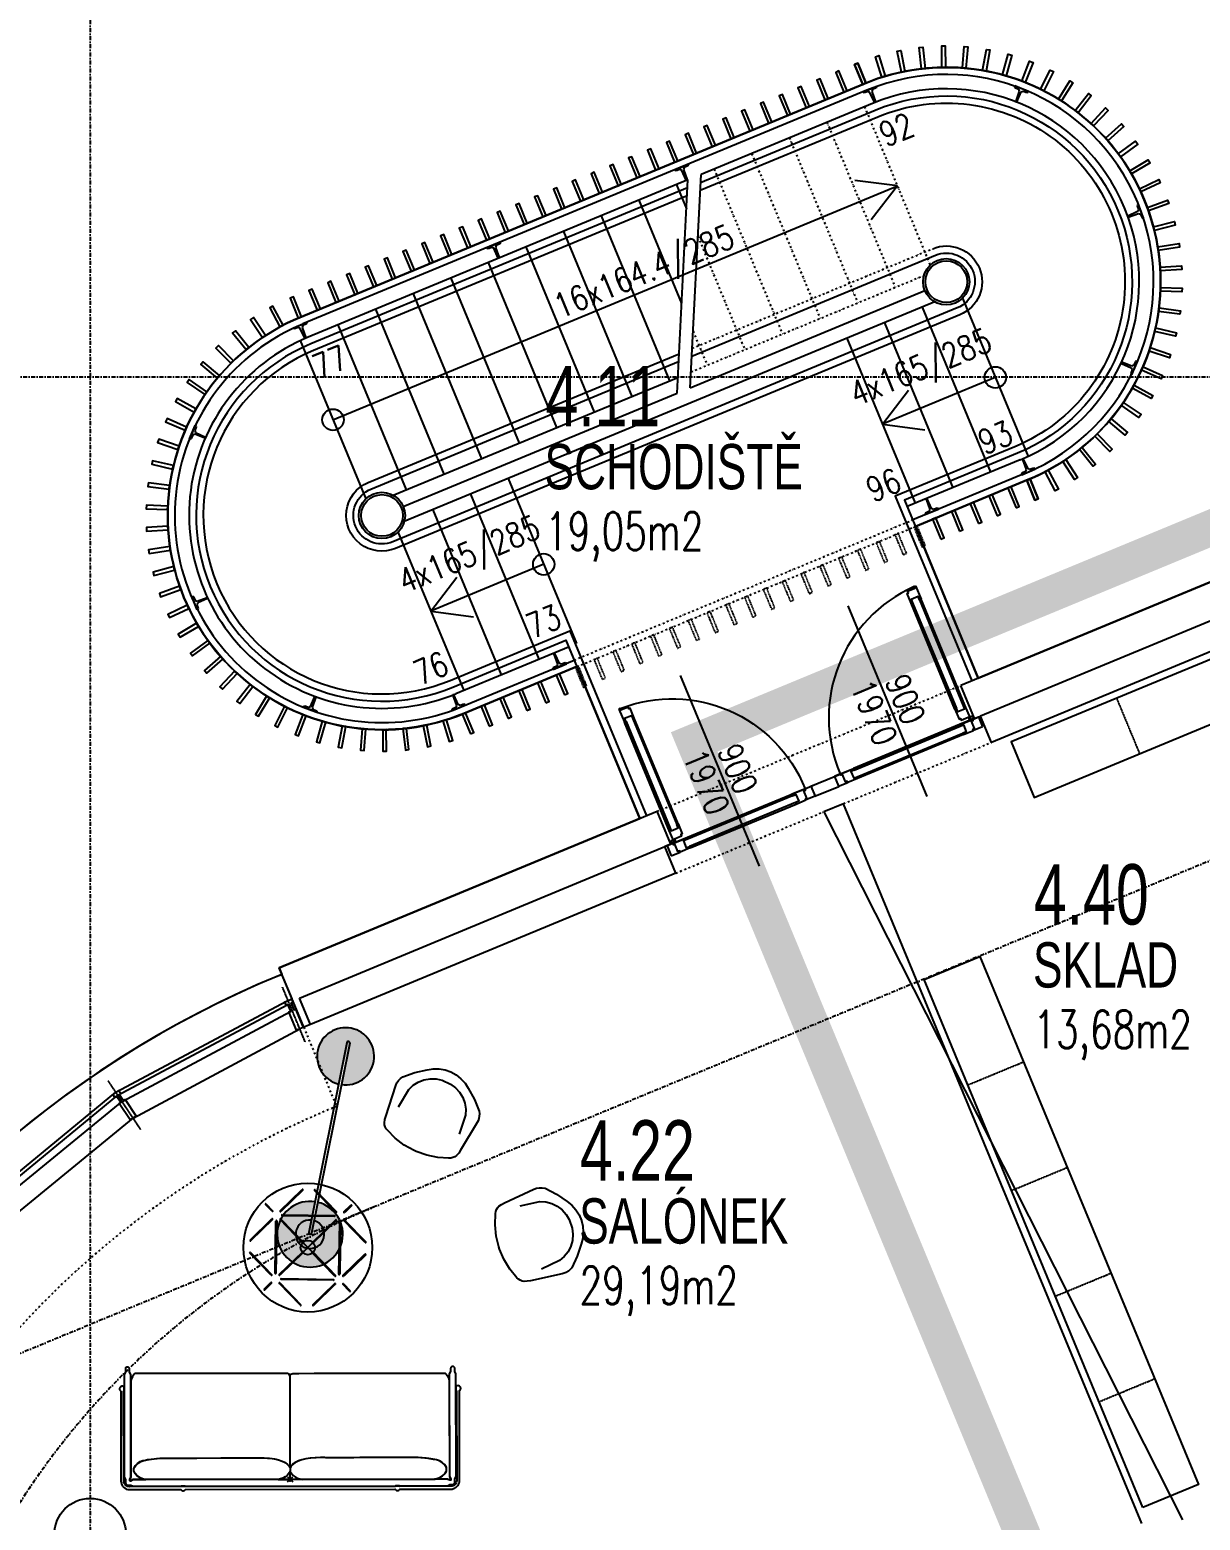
# Model space of a CAD drawing. Header units: millimetres. Extents: x -3035503 to 19821, y 792 to 235380.
# Drawn here: x -2974228 to -2966037, y 187783 to 198214 of the extents above; entities that cross this region are included whole.
import ezdxf
from ezdxf.enums import TextEntityAlignment as Align

# ---------------------------------------------------------------- set-up
doc = ezdxf.new("R2010")
doc.units = ezdxf.units.MM
for name, pattern in [('4np_fit_out$0$HIDDEN', [0.375, 0.25, -0.125]), ('DA2', [0.45, 0.3, -0.15]), ('DD4', [0.8, 0.4, -0.2, 0, -0.2]), ('DIVIDE', [31.75, 12.7, -6.35, 0, -6.35, 0, -6.35]), ('SLD-Durchgehend', [0])]:
    doc.linetypes.add(name, pattern=pattern)
for name, color, linetype in [('2_SNAP', 253, 'Continuous'), ('ARCH_F-02-CO', 251, 'Continuous'), ('ARCH_F-04-CO', 3, 'Continuous'), ('ARCH_F-06-CO', 2, 'Continuous'), ('ARCH_F-08-CO', 252, 'Continuous'), ('ARCH_N-02-CO', 251, 'Continuous'), ('ARCH_O-06-CO', 8, 'DD4'), ('ARCH_T-02-CO', 252, 'Continuous'), ('ARCH_Z-02-CO', 252, 'Continuous'), ('ARCH_Z-02-DI', 252, 'DIVIDE'), ('ARCH_Z-06-CO', 252, 'Continuous'), ('ARCH_Z-08-CO', 252, 'Continuous'), ('E-04-CO', 3, 'Continuous')]:
    doc.layers.add(name, color=color, linetype=linetype)
doc.styles.add('4np_fit_out$0$STANDARD', font='romans.shx', dxfattribs={"width": 0.8})
doc.styles.add('Arial', font='arial.ttf', dxfattribs={"height": 220})
doc.styles.add('SIMPLEX', font='simplex.shx')

# ---------------------------------------------------------------- blocks, each defined once
blk = doc.blocks.new('A$C0D024BEA')
h = blk.add_hatch(color=250)
h.dxf.hatch_style = 1
edge = h.paths.add_edge_path(flags=0)
edge.add_arc((0.895, -0.322), 0.2, 2.8601, 357.1281)
edge = h.paths.add_edge_path(flags=17)
edge.add_arc((0.895, -0.322), 0.2, 2.8601, 357.1281)
edge.add_arc((0.895, -0.322), 0.2, 2.8601, 357.1281, ccw=False)
edge = h.paths.add_edge_path(flags=16)
edge.add_arc((0.895, -0.322), 0.2, 2.8601, 357.1281)
edge.add_arc((0.895, -0.322), 0.2, 2.8601, 357.1281)
edge = h.paths.add_edge_path()
edge.add_arc((0.895, -0.322), 0.2, 2.8601, 357.1281)
edge.add_arc((0.895, -0.322), 0.2, 2.8601, 357.1281)
edge.add_arc((2.165, -0.322), 0.23, 182.486, 537.5022)
edge.add_arc((0.895, -0.322), 0.2, 2.8601, 357.1281)
edge.add_line((0.8, -0.312), (2.155, -0.312))
at = {"color": 0}
for p, q in [((0.8, -0.312), (2.155, -0.312)), ((0.8, -0.332), (2.155, -0.332))]:
    blk.add_line(p, q, dxfattribs=at)
for centre, radius, start, end in [((2.165, -0.322), 0.23, 182.486, 177.5022), ((0.895, -0.322), 0.2, 2.8601, 357.1281), ((0.799, -0.322), 0.01, 86.9596, 273.0522), ((2.165, -0.322), 0.1, 185.7333, 174.2549), ((2.155, -0.322), 0.01, 266.9478, 93.0404)]:
    blk.add_arc(centre, radius, start, end, dxfattribs=at)
blk = doc.blocks.new('sdfdsf')
at = {"layer": 'ARCH_N-02-CO', "linetype": 'DA2', "ltscale": 10}
for p, q in [((-20817, -10248), (-20429, -10087)), ((-20511, -10987), (-20123, -10826)), ((-20204, -11726), (-19816, -11565)), ((-19898, -12465), (-19510, -12304))]:
    blk.add_line(p, q, dxfattribs=at)
at = {"layer": 'ARCH_N-02-CO'}
blk.add_lwpolyline([(-19204, -13043), (-20735, -9348), (-21123, -9509), (-19592, -13204), (-19204, -13043)], dxfattribs=at)
blk = doc.blocks.new('4np_fit_out$0$mullion175')
blk.add_lwpolyline([(0, 25), (-138, 25), (-138, 12), (-190, 12), (-190, 25), (-215, 25), (-215, -25), (-190, -25), (-190, -12), (-138, -12), (-138, -25), (0, -25)], close=True)
at = {"linetype": '4np_fit_out$0$HIDDEN'}
blk.add_lwpolyline([(100, 0), (-315, 0)], dxfattribs=at)
blk = doc.blocks.new('4np_fit_out$0$DOOR 1050')
for points in [[(26321, 175), (26390, 175), (26390, 165), (26377, 165), (26377, 110), (26365, 110), (26365, 100), (26321, 100), (26321, 175)], [(26365, 100), (26465, 100), (26465, 112), (26440, 112), (26440, 164), (26465, 164), (26465, 175), (26390, 175), (26390, 165), (26377, 165), (26377, 110), (26365, 110), (26365, 100)], [(26465, 175), (27267, 175)], [(27267, 164), (26465, 164)], [(27267, 112), (26465, 112)], [(27367, 100), (27267, 100), (27267, 112), (27292, 112), (27292, 164), (27267, 164), (27267, 175), (27342, 175), (27342, 165), (27354, 165), (27354, 110), (27367, 110), (27367, 100)], [(27411, 175), (27342, 175), (27342, 165), (27354, 165), (27354, 110), (27367, 110), (27367, 100), (27411, 100), (27411, 175)], [(26377, 88), (26377, -12), (26389, -12), (26389, 13), (26441, 13), (26441, -12), (26452, -12), (26452, 63), (26442, 63), (26442, 75), (26387, 75), (26387, 88), (26377, 88)], [(26465, 100), (27267, 100)], [(26377, -12), (26377, -814)], [(26389, -814), (26389, -12)], [(26441, -814), (26441, -12)], [(26452, -12), (26452, -814)], [(26377, -914), (26377, -814), (26389, -814), (26389, -839), (26441, -839), (26441, -814), (26452, -814), (26452, -889), (26442, -889), (26442, -902), (26387, -902), (26387, -914), (26377, -914)]]:
    blk.add_lwpolyline(points)
blk.add_circle((26365, 88), 10)
blk.add_arc((26365, 88), 1002, 271.2578, 0.6861)
blk = doc.blocks.new('4np_fit_out$0$T-profil')
at = {"layer": 'ARCH_Z-02-CO', "ltscale": 10}
for p, q in [((-50, 0), (50, 0)), ((-50, -5), (-50, 0)), ((50, 0), (50, -5)), ((-45, -10), (-50, -5)), ((-17, -11), (-45, -10)), ((-7, -22), (-17, -11)), ((-4, -97), (-7, -22)), ((-1, -100), (-4, -97)), ((1, -100), (-1, -100)), ((4, -97), (1, -100)), ((7, -22), (4, -97)), ((17, -11), (7, -22)), ((45, -10), (17, -11)), ((50, -5), (45, -10))]:
    blk.add_line(p, q, dxfattribs=at)
blk = doc.blocks.new('MIST1')
at = {"style": 'Arial'}
blk.add_attdef('CISLO', (-0.309, 0), '', height=4, dxfattribs=at)
at = {"layer": 'ARCH_F-02-CO', "style": 'SIMPLEX'}
blk.add_attdef('PODLAHA', (0, -12.5), '', height=2.5, dxfattribs=at)
at = {"layer": 'ARCH_F-04-CO', "style": 'SIMPLEX'}
blk.add_attdef('PLOCHA', (0, -8.5), '', height=2.5, dxfattribs=at)
at = {"layer": 'ARCH_F-06-CO', "style": 'Arial'}
blk.add_attdef('MIST', (-0.309, -4.5), '', height=3, dxfattribs=at)
blk = doc.blocks.new('72_2_2D_SNAP')
at = {"layer": '2_SNAP'}
for p, q in [((71, -71), (-71, 71)), ((-71, -71), (71, 71))]:
    blk.add_line(p, q, dxfattribs=at)
blk.add_circle((0, 0), 50.6, dxfattribs=at)

msp = doc.modelspace()

# ---------------------------------------------------------------- linework, layer by layer
at = {"layer": 'ARCH_N-02-CO', "linetype": 'SLD-Durchgehend'}
for p, q in [((-2972475, 189948), (-2972321, 190097)), ((-2972317, 190093), (-2972471, 189944)), ((-2972086, 189938), (-2972235, 190091)), ((-2972230, 190095), (-2972082, 189942)), ((-2972532, 189945), (-2972579, 189993)), ((-2972575, 189998), (-2972528, 189949)), ((-2972029, 189941), (-2971980, 189988)), ((-2971976, 189984), (-2972024, 189937)), ((-2972686, 189743), (-2972533, 189892)), ((-2972529, 189888), (-2972682, 189739)), ((-2972511, 189512), (-2972505, 189877)), ((-2972499, 189877), (-2972505, 189512)), ((-2972316, 189722), (-2972476, 189887)), ((-2972471, 189891), (-2972312, 189726)), ((-2972461, 189920), (-2972096, 189915)), ((-2972096, 189909), (-2972461, 189914)), ((-2972252, 189725), (-2972087, 189885)), ((-2972083, 189881), (-2972247, 189721)), ((-2972065, 189505), (-2972059, 189870)), ((-2972053, 189870), (-2972059, 189505)), ((-2971881, 189726), (-2972030, 189880)), ((-2972025, 189884), (-2971877, 189731)), ((-2972539, 189499), (-2972688, 189652)), ((-2972683, 189656), (-2972535, 189503)), ((-2972482, 189502), (-2972317, 189662)), ((-2972313, 189658), (-2972478, 189498)), ((-2972093, 189492), (-2972253, 189657)), ((-2972248, 189661), (-2972089, 189496)), ((-2972036, 189495), (-2971882, 189644)), ((-2971878, 189639), (-2972031, 189491)), ((-2972588, 189399), (-2972540, 189446)), ((-2972536, 189441), (-2972584, 189394)), ((-2972334, 189287), (-2972483, 189441)), ((-2972478, 189445), (-2972330, 189291)), ((-2972468, 189474), (-2972103, 189468)), ((-2972103, 189462), (-2972468, 189468)), ((-2972247, 189290), (-2972094, 189439)), ((-2972090, 189434), (-2972243, 189286)), ((-2971990, 189385), (-2972037, 189434)), ((-2972032, 189438), (-2971985, 189389))]:
    msp.add_line(p, q, dxfattribs=at)
at = {"layer": 'ARCH_N-02-CO'}
for points in [[(-2965881, 193842), (-2967359, 193230), (-2967198, 192841), (-2965720, 193454), (-2965881, 193842)], [(-2971083, 190645), (-2971081, 190628), (-2971082, 190611), (-2971086, 190595), (-2971091, 190579), (-2971091, 190579), (-2971098, 190567), (-2971214, 190372), (-2971214, 190372), (-2971226, 190353), (-2971241, 190336), (-2971241, 190336), (-2971253, 190327), (-2971266, 190321), (-2971280, 190317), (-2971294, 190316), (-2971294, 190316), (-2971373, 190321), (-2971450, 190337), (-2971524, 190364), (-2971538, 190371), (-2971538, 190371), (-2971538, 190371), (-2971607, 190409), (-2971670, 190456), (-2971725, 190512), (-2971725, 190512), (-2971725, 190512), (-2971734, 190523), (-2971741, 190536), (-2971745, 190550), (-2971746, 190565), (-2971746, 190565), (-2971743, 190587), (-2971736, 190609), (-2971666, 190825), (-2971666, 190825), (-2971658, 190843), (-2971647, 190860), (-2971634, 190875), (-2971617, 190887), (-2971617, 190887), (-2971533, 190917), (-2971446, 190936), (-2971446, 190936), (-2971404, 190943), (-2971362, 190942), (-2971320, 190935), (-2971280, 190920), (-2971280, 190920), (-2971280, 190920), (-2971243, 190900), (-2971210, 190873), (-2971182, 190842), (-2971159, 190806), (-2971159, 190806), (-2971159, 190806), (-2971116, 190728), (-2971083, 190645)], [(-2971647, 190677), (-2971576, 190797), (-2971576, 190797), (-2971545, 190827), (-2971509, 190849), (-2971469, 190865), (-2971426, 190872), (-2971384, 190871), (-2971342, 190862), (-2971342, 190862), (-2971284, 190835), (-2971284, 190835), (-2971249, 190810), (-2971220, 190778), (-2971198, 190742), (-2971183, 190702), (-2971176, 190659), (-2971178, 190617), (-2971178, 190617), (-2971222, 190484)], [(-2970434, 189549), (-2970445, 189537), (-2970458, 189526), (-2970473, 189517), (-2970488, 189511), (-2970488, 189511), (-2970502, 189507), (-2970723, 189459), (-2970723, 189459), (-2970746, 189456), (-2970768, 189454), (-2970768, 189454), (-2970783, 189457), (-2970796, 189463), (-2970808, 189470), (-2970819, 189480), (-2970819, 189480), (-2970869, 189541), (-2970910, 189609), (-2970940, 189681), (-2970945, 189696), (-2970945, 189696), (-2970945, 189696), (-2970964, 189772), (-2970972, 189851), (-2970969, 189929), (-2970969, 189929), (-2970969, 189929), (-2970967, 189943), (-2970962, 189957), (-2970954, 189969), (-2970945, 189980), (-2970945, 189980), (-2970926, 189993), (-2970905, 190004), (-2970700, 190099), (-2970700, 190099), (-2970681, 190106), (-2970661, 190110), (-2970641, 190109), (-2970621, 190106), (-2970621, 190106), (-2970542, 190064), (-2970468, 190014), (-2970468, 190014), (-2970435, 189987), (-2970406, 189956), (-2970384, 189920), (-2970367, 189881), (-2970367, 189881), (-2970367, 189881), (-2970357, 189840), (-2970354, 189798), (-2970357, 189756), (-2970368, 189715), (-2970368, 189715), (-2970368, 189715), (-2970396, 189630), (-2970434, 189549)], [(-2970795, 189984), (-2970659, 190014), (-2970659, 190014), (-2970616, 190011), (-2970574, 190000), (-2970536, 189981), (-2970502, 189956), (-2970473, 189923), (-2970452, 189887), (-2970452, 189887), (-2970432, 189826), (-2970432, 189826), (-2970427, 189784), (-2970430, 189741), (-2970442, 189700), (-2970461, 189661), (-2970487, 189628), (-2970520, 189600), (-2970520, 189600), (-2970647, 189541)], [(-2971244, 188088), (-2971245, 188808), (-2971253, 188824), (-2971253, 188844), (-2971253, 188844), (-2971254, 188847), (-2971254, 188849), (-2971255, 188851), (-2971256, 188853), (-2971258, 188855), (-2971258, 188855), (-2971260, 188856), (-2971262, 188858), (-2971264, 188859), (-2971266, 188859), (-2971268, 188859), (-2971268, 188859), (-2971271, 188859), (-2971274, 188858), (-2971277, 188857), (-2971279, 188855), (-2971281, 188853), (-2971282, 188850), (-2971283, 188847), (-2971283, 188844), (-2971283, 188824), (-2971292, 188808), (-2971291, 188088), (-2971282, 188072), (-2971282, 188063), (-2971289, 188063), (-2971305, 188071), (-2973505, 188067), (-2973521, 188059), (-2973528, 188059), (-2973528, 188069), (-2973520, 188084), (-2973521, 188804), (-2973529, 188820), (-2973529, 188841), (-2973529, 188841), (-2973530, 188844), (-2973531, 188846), (-2973532, 188849), (-2973534, 188851), (-2973536, 188853), (-2973539, 188854), (-2973542, 188855), (-2973544, 188856), (-2973544, 188856), (-2973547, 188855), (-2973549, 188855), (-2973551, 188854), (-2973553, 188853), (-2973555, 188851), (-2973555, 188851), (-2973557, 188849), (-2973558, 188847), (-2973559, 188845), (-2973559, 188843), (-2973559, 188841), (-2973559, 188820), (-2973568, 188804), (-2973567, 188084), (-2973558, 188069), (-2973558, 188048), (-2973558, 188048), (-2973558, 188045), (-2973557, 188043), (-2973556, 188040), (-2973556, 188040), (-2973555, 188038), (-2973553, 188035), (-2973552, 188033), (-2973549, 188031), (-2973547, 188030), (-2973544, 188029), (-2973541, 188029), (-2973521, 188029), (-2973505, 188021), (-2973169, 188021), (-2973166, 188021), (-2973144, 188021), (-2973144, 188021), (-2973141, 188021), (-2971669, 188024), (-2971666, 188024), (-2971666, 188024), (-2971644, 188024), (-2971641, 188024), (-2971305, 188024), (-2971289, 188033), (-2971269, 188033), (-2971269, 188033), (-2971266, 188033), (-2971263, 188034), (-2971261, 188035), (-2971259, 188037), (-2971257, 188039), (-2971255, 188041), (-2971254, 188044), (-2971254, 188044), (-2971253, 188047), (-2971252, 188049), (-2971252, 188052), (-2971252, 188072), (-2971244, 188088)], [(-2973520, 188105), (-2973520, 188091), (-2973520, 188087), (-2973520, 188087), (-2973520, 188087), (-2973520, 188084), (-2973520, 188084), (-2973521, 188083), (-2973522, 188080), (-2973526, 188073), (-2973528, 188068), (-2973528, 188064), (-2973528, 188060), (-2973526, 188059), (-2973521, 188059), (-2973508, 188066), (-2973504, 188067), (-2973487, 188067), (-2973452, 188067), (-2973417, 188068), (-2973415, 188068), (-2973415, 188068), (-2973415, 188068), (-2973419, 188068), (-2973429, 188069), (-2973448, 188076), (-2973466, 188086), (-2973482, 188099), (-2973494, 188115), (-2973498, 188123), (-2973498, 188123), (-2973498, 188123), (-2973499, 188125), (-2973499, 188144), (-2973499, 188148), (-2973499, 188148), (-2973499, 188148), (-2973498, 188150), (-2973487, 188166), (-2973473, 188181), (-2973455, 188193), (-2973436, 188200), (-2973417, 188204), (-2973393, 188209), (-2973342, 188215), (-2973288, 188218), (-2973284, 188218), (-2973283, 188218), (-2973280, 188218), (-2973272, 188218), (-2973241, 188218), (-2973180, 188218), (-2973058, 188218), (-2972813, 188219), (-2972691, 188219), (-2972660, 188220), (-2972638, 188220), (-2972600, 188220), (-2972564, 188218), (-2972532, 188215), (-2972504, 188210), (-2972479, 188203), (-2972457, 188195), (-2972439, 188186), (-2972424, 188174), (-2972412, 188161), (-2972408, 188154), (-2972406, 188151), (-2972405, 188151), (-2972405, 188155), (-2972405, 188163), (-2972405, 188225), (-2972406, 188350), (-2972406, 188601), (-2972406, 188726), (-2972406, 188789), (-2972406, 188791), (-2972406, 188792), (-2972406, 188792), (-2972406, 188793), (-2972407, 188794), (-2972412, 188805), (-2972423, 188811), (-2972426, 188811), (-2972426, 188811), (-2972427, 188811), (-2972430, 188811), (-2972436, 188811), (-2972449, 188811), (-2972501, 188811), (-2972709, 188811), (-2973125, 188810), (-2973333, 188810), (-2973437, 188810), (-2973489, 188810), (-2973491, 188810), (-2973492, 188809), (-2973492, 188809), (-2973492, 188809), (-2973494, 188808), (-2973509, 188789), (-2973519, 188767), (-2973520, 188761), (-2973521, 188758), (-2973521, 188757), (-2973521, 188741), (-2973521, 188614), (-2973520, 188105)], [(-2971291, 188108), (-2971291, 188094), (-2971291, 188090), (-2971291, 188090), (-2971291, 188090), (-2971291, 188088), (-2971290, 188087), (-2971283, 188074), (-2971282, 188066), (-2971283, 188063), (-2971286, 188063), (-2971289, 188063), (-2971294, 188065), (-2971301, 188069), (-2971304, 188070), (-2971305, 188071), (-2971307, 188071), (-2971316, 188071), (-2971389, 188071), (-2971394, 188071), (-2971395, 188071), (-2971395, 188071), (-2971395, 188071), (-2971395, 188071), (-2971395, 188071), (-2971395, 188071), (-2971393, 188071), (-2971388, 188072), (-2971378, 188074), (-2971358, 188081), (-2971340, 188093), (-2971324, 188108), (-2971313, 188125), (-2971312, 188127), (-2971312, 188127), (-2971312, 188127), (-2971312, 188127), (-2971312, 188132), (-2971312, 188143), (-2971312, 188152), (-2971312, 188152), (-2971312, 188152), (-2971312, 188152), (-2971312, 188152), (-2971314, 188156), (-2971326, 188173), (-2971342, 188188), (-2971361, 188198), (-2971381, 188205), (-2971402, 188209), (-2971454, 188217), (-2971510, 188221), (-2971524, 188221), (-2971529, 188221), (-2971545, 188221), (-2971577, 188221), (-2971704, 188221), (-2971959, 188220), (-2972086, 188220), (-2972149, 188220), (-2972162, 188221), (-2972172, 188221), (-2972193, 188221), (-2972231, 188220), (-2972266, 188217), (-2972297, 188212), (-2972324, 188206), (-2972348, 188198), (-2972368, 188188), (-2972384, 188177), (-2972397, 188164), (-2972402, 188156), (-2972404, 188153), (-2972405, 188151), (-2972405, 188151), (-2972405, 188155), (-2972405, 188220), (-2972406, 188350), (-2972406, 188611), (-2972406, 188741), (-2972406, 188774), (-2972406, 188790), (-2972406, 188792), (-2972406, 188795), (-2972400, 188806), (-2972388, 188811), (-2972387, 188811), (-2972385, 188811), (-2972372, 188811), (-2972345, 188811), (-2972237, 188812), (-2972020, 188812), (-2971588, 188813), (-2971371, 188813), (-2971344, 188813), (-2971331, 188813), (-2971324, 188813), (-2971321, 188813), (-2971321, 188813), (-2971321, 188813), (-2971321, 188813), (-2971321, 188813), (-2971321, 188813), (-2971320, 188812), (-2971318, 188810), (-2971314, 188806), (-2971306, 188796), (-2971295, 188773), (-2971292, 188761), (-2971292, 188760), (-2971292, 188758), (-2971292, 188754), (-2971292, 188737), (-2971292, 188704), (-2971292, 188638), (-2971291, 188108)], [(-2971641, 188023), (-2971641, 188024), (-2971644, 188024), (-2971669, 188024), (-2971669, 188023), (-2971669, 188023), (-2971671, 188020), (-2973139, 188018), (-2973139, 188018), (-2973141, 188020), (-2973141, 188021), (-2973166, 188021), (-2973169, 188021), (-2973169, 188021), (-2973169, 188021), (-2973169, 188020), (-2973169, 188020), (-2973171, 188018), (-2973530, 188017), (-2973530, 188017), (-2973538, 188018), (-2973545, 188020), (-2973552, 188024), (-2973558, 188029), (-2973563, 188035), (-2973567, 188042), (-2973569, 188049), (-2973570, 188057), (-2973571, 188686), (-2973571, 188686), (-2973568, 188688), (-2973568, 188688), (-2973568, 188688), (-2973568, 188688), (-2973568, 188716), (-2973568, 188716), (-2973568, 188716), (-2973571, 188718), (-2973574, 188720), (-2973578, 188721), (-2973581, 188721), (-2973585, 188721), (-2973588, 188720), (-2973588, 188720), (-2973591, 188718), (-2973594, 188716), (-2973596, 188713), (-2973598, 188710), (-2973599, 188707), (-2973600, 188704), (-2973600, 188704), (-2973600, 188700), (-2973599, 188697), (-2973598, 188693), (-2973596, 188690), (-2973594, 188688), (-2973591, 188686), (-2973590, 188057), (-2973590, 188057), (-2973589, 188047), (-2973587, 188038), (-2973584, 188030), (-2973579, 188022), (-2973573, 188014), (-2973573, 188014), (-2973563, 188007), (-2973553, 188001), (-2973542, 187998), (-2973530, 187997), (-2973171, 187998), (-2973171, 187998), (-2973169, 187995), (-2973167, 187993), (-2973164, 187991), (-2973161, 187990), (-2973158, 187989), (-2973155, 187989), (-2973155, 187989), (-2973152, 187989), (-2973149, 187990), (-2973146, 187991), (-2973143, 187993), (-2973141, 187995), (-2973139, 187998), (-2971671, 188000), (-2971671, 188000), (-2971669, 187997), (-2971667, 187995), (-2971664, 187993), (-2971661, 187992), (-2971658, 187991), (-2971655, 187991), (-2971655, 187991), (-2971652, 187991), (-2971649, 187992), (-2971646, 187993), (-2971643, 187995), (-2971641, 187997), (-2971639, 188000), (-2971280, 188001), (-2971280, 188001), (-2971271, 188001), (-2971262, 188004), (-2971253, 188007), (-2971245, 188012), (-2971238, 188018), (-2971238, 188018), (-2971232, 188025), (-2971227, 188033), (-2971223, 188042), (-2971221, 188051), (-2971220, 188061), (-2971221, 188690), (-2971221, 188690), (-2971218, 188692), (-2971216, 188694), (-2971214, 188697), (-2971213, 188701), (-2971212, 188704), (-2971212, 188707), (-2971212, 188707), (-2971213, 188711), (-2971214, 188714), (-2971216, 188717), (-2971218, 188720), (-2971221, 188722), (-2971224, 188723), (-2971224, 188723), (-2971228, 188724), (-2971231, 188725), (-2971235, 188724), (-2971238, 188723), (-2971241, 188722), (-2971244, 188720), (-2971245, 188720), (-2971245, 188692), (-2971245, 188692), (-2971245, 188692), (-2971244, 188692), (-2971244, 188692), (-2971241, 188689), (-2971240, 188061), (-2971240, 188061), (-2971241, 188053), (-2971243, 188045), (-2971247, 188038), (-2971252, 188032), (-2971258, 188027), (-2971265, 188024), (-2971272, 188021), (-2971280, 188021), (-2971639, 188020), (-2971639, 188020), (-2971641, 188023), (-2971641, 188023)], [(-2972490, 188069), (-2973298, 188068), (-2973400, 188068), (-2973412, 188068), (-2973414, 188068), (-2973414, 188068), (-2973414, 188068), (-2973414, 188068), (-2973414, 188068), (-2973414, 188068), (-2973414, 188068), (-2973414, 188068), (-2973414, 188068), (-2973416, 188068), (-2973422, 188068), (-2973433, 188071), (-2973455, 188079), (-2973474, 188092), (-2973490, 188109), (-2973496, 188119), (-2973499, 188123), (-2973499, 188123), (-2973499, 188123), (-2973499, 188123), (-2973499, 188123), (-2973499, 188124), (-2973499, 188130), (-2973499, 188141), (-2973499, 188146), (-2973499, 188148), (-2973499, 188148), (-2973499, 188148), (-2973486, 188167), (-2973470, 188183), (-2973450, 188195), (-2973429, 188202), (-2973418, 188204), (-2973405, 188207), (-2973377, 188211), (-2973318, 188217), (-2973288, 188218), (-2973284, 188218), (-2973281, 188218), (-2973277, 188218), (-2973268, 188218), (-2973234, 188218), (-2973166, 188218), (-2972891, 188219), (-2972754, 188219), (-2972686, 188219), (-2972653, 188220), (-2972630, 188220), (-2972588, 188219), (-2972550, 188217), (-2972516, 188212), (-2972486, 188205), (-2972461, 188197), (-2972440, 188186), (-2972423, 188174), (-2972411, 188159), (-2972406, 188151), (-2972405, 188149), (-2972405, 188146), (-2972405, 188141), (-2972405, 188130), (-2972405, 188125), (-2972405, 188125), (-2972405, 188125), (-2972405, 188125), (-2972405, 188125), (-2972405, 188125), (-2972406, 188124), (-2972412, 188114), (-2972427, 188096), (-2972446, 188082), (-2972467, 188073), (-2972490, 188069)], [(-2972320, 188069), (-2971512, 188071), (-2971411, 188071), (-2971398, 188071), (-2971396, 188071), (-2971396, 188071), (-2971396, 188071), (-2971396, 188071), (-2971396, 188071), (-2971396, 188071), (-2971396, 188071), (-2971396, 188071), (-2971396, 188071), (-2971394, 188071), (-2971388, 188072), (-2971377, 188074), (-2971355, 188082), (-2971336, 188096), (-2971320, 188113), (-2971314, 188122), (-2971312, 188127), (-2971312, 188127), (-2971312, 188127), (-2971312, 188127), (-2971312, 188127), (-2971312, 188128), (-2971312, 188133), (-2971312, 188144), (-2971312, 188150), (-2971312, 188152), (-2971312, 188152), (-2971312, 188152), (-2971324, 188170), (-2971341, 188187), (-2971361, 188198), (-2971382, 188206), (-2971393, 188207), (-2971406, 188210), (-2971434, 188214), (-2971492, 188220), (-2971523, 188221), (-2971527, 188221), (-2971530, 188221), (-2971534, 188221), (-2971542, 188221), (-2971577, 188221), (-2971645, 188221), (-2971919, 188221), (-2972056, 188220), (-2972125, 188220), (-2972158, 188220), (-2972180, 188221), (-2972223, 188220), (-2972261, 188217), (-2972295, 188212), (-2972324, 188206), (-2972350, 188197), (-2972371, 188186), (-2972388, 188174), (-2972400, 188159), (-2972405, 188151), (-2972405, 188149), (-2972405, 188146), (-2972405, 188141), (-2972405, 188130), (-2972405, 188125), (-2972405, 188125), (-2972405, 188125), (-2972405, 188125), (-2972405, 188125), (-2972405, 188125), (-2972405, 188124), (-2972399, 188114), (-2972384, 188096), (-2972364, 188082), (-2972343, 188073), (-2972320, 188069)], [(-2972405, 188069), (-2972405, 188125), (-2972405, 188125), (-2972415, 188110), (-2972426, 188097), (-2972440, 188086), (-2972456, 188077), (-2972472, 188072), (-2972490, 188069), (-2972405, 188069)], [(-2972423, 188087), (-2972387, 188052)], [(-2972423, 188051), (-2972388, 188087)], [(-2972423, 188087), (-2972387, 188052)], [(-2972423, 188051), (-2972388, 188087)], [(-2972393, 188069), (-2972393, 188067), (-2972394, 188064), (-2972395, 188062), (-2972396, 188060), (-2972398, 188059), (-2972400, 188058), (-2972403, 188057), (-2972405, 188057), (-2972408, 188057), (-2972410, 188058), (-2972412, 188059), (-2972414, 188060), (-2972416, 188062), (-2972417, 188064), (-2972417, 188067), (-2972418, 188069), (-2972417, 188072), (-2972417, 188074), (-2972416, 188076), (-2972414, 188078), (-2972412, 188080), (-2972410, 188081), (-2972408, 188081), (-2972405, 188082), (-2972403, 188081), (-2972400, 188081), (-2972398, 188080), (-2972396, 188078), (-2972395, 188076), (-2972394, 188074), (-2972393, 188072), (-2972393, 188069)], [(-2972393, 188069), (-2972393, 188067), (-2972394, 188064), (-2972395, 188062), (-2972396, 188060), (-2972398, 188059), (-2972400, 188058), (-2972403, 188057), (-2972405, 188057), (-2972408, 188057), (-2972410, 188058), (-2972412, 188059), (-2972414, 188060), (-2972416, 188062), (-2972417, 188064), (-2972417, 188067), (-2972418, 188069), (-2972417, 188072), (-2972417, 188074), (-2972416, 188076), (-2972414, 188078), (-2972412, 188080), (-2972410, 188081), (-2972408, 188081), (-2972405, 188082), (-2972403, 188081), (-2972400, 188081), (-2972398, 188080), (-2972396, 188078), (-2972395, 188076), (-2972394, 188074), (-2972393, 188072), (-2972393, 188069)], [(-2972405, 188069), (-2972405, 188125), (-2972405, 188125), (-2972396, 188110), (-2972384, 188097), (-2972370, 188086), (-2972355, 188078), (-2972338, 188072), (-2972320, 188069), (-2972405, 188069)]]:
    msp.add_lwpolyline(points, dxfattribs=at)
at = {"layer": 'ARCH_N-02-CO', "linetype": 'DA2', "ltscale": 10}
msp.add_lwpolyline([(-2966459, 193148), (-2966620, 193536)], dxfattribs=at)
at = {"layer": 'ARCH_N-02-CO'}
msp.add_circle((-2972282, 189691), 451, dxfattribs=at)
at = {"layer": 'ARCH_N-02-CO', "linetype": 'SLD-Durchgehend'}
for centre, start, end in [((-2972319, 190095), 314.1047, 134.1047), ((-2972232, 190093), 44.1047, 224.1047), ((-2972577, 189995), 44.1047, 224.1047), ((-2972530, 189947), 224.1047, 44.1047), ((-2972473, 189946), 134.1047, 314.1047), ((-2971978, 189986), 314.1047, 134.1047), ((-2972531, 189890), 314.1047, 134.1047), ((-2972502, 189877), 359.1047, 179.1047), ((-2972474, 189889), 44.1047, 224.1047), ((-2972461, 189917), 89.1047, 269.1047), ((-2972096, 189912), 269.1047, 89.1047), ((-2972085, 189883), 314.1047, 134.1047), ((-2972084, 189940), 224.1047, 44.1047), ((-2972056, 189870), 359.1047, 179.1047), ((-2972027, 189939), 134.1047, 314.1047), ((-2972027, 189882), 44.1047, 224.1047), ((-2972684, 189741), 134.1047, 314.1047), ((-2972686, 189654), 44.1047, 224.1047), ((-2972315, 189660), 314.1047, 134.1047), ((-2972314, 189724), 224.1047, 44.1047), ((-2972251, 189659), 44.1047, 224.1047), ((-2972250, 189723), 134.1047, 314.1047), ((-2971880, 189642), 314.1047, 134.1047), ((-2971879, 189729), 224.1047, 44.1047), ((-2972538, 189444), 314.1047, 134.1047), ((-2972537, 189501), 224.1047, 44.1047), ((-2972508, 189512), 179.1047, 359.1047), ((-2972481, 189443), 44.1047, 224.1047), ((-2972480, 189500), 134.1047, 314.1047), ((-2972468, 189471), 89.1047, 269.1047), ((-2972103, 189465), 269.1047, 89.1047), ((-2972092, 189437), 314.1047, 134.1047), ((-2972091, 189494), 224.1047, 44.1047), ((-2972062, 189505), 179.1047, 359.1047), ((-2972034, 189493), 134.1047, 314.1047), ((-2972034, 189436), 44.1047, 224.1047), ((-2972586, 189397), 134.1047, 314.1047), ((-2971987, 189387), 224.1047, 44.1047), ((-2972332, 189289), 224.1047, 44.1047), ((-2972245, 189288), 134.1047, 314.1047)]:
    msp.add_arc(centre, 3, start, end, dxfattribs=at)
at = {"layer": 'ARCH_O-06-CO', "linetype": 'DD4', "ltscale": 70}
for p, q in [((-2925205, 209284), (-2980461, 186396)), ((-2980445, 195786), (-2885769, 195786))]:
    msp.add_line(p, q, dxfattribs=at)
msp.add_lwpolyline([(-2973805, 213652), (-2973805, 174539)], dxfattribs=at)
msp.add_lwpolyline([(-2969755, 179586, -0.820679), (-2971821, 189975)], format="xyb", dxfattribs=at)
at = {"layer": 'ARCH_T-02-CO'}
for p, q in [((-2967947, 192847), (-2968500, 194182)), ((-2969121, 192361), (-2969673, 193696))]:
    msp.add_line(p, q, dxfattribs=at)
at = {"layer": 'ARCH_Z-02-CO', "color": 251}
for q in [(-2968454, 197160), (-2968339, 196883)]:
    msp.add_line((-2968156, 197121), q, dxfattribs=at)
at = {"layer": 'ARCH_Z-02-CO'}
for p, q in [((-2972106, 195485), (-2968156, 197121)), ((-2969702, 197130), (-2969633, 196962)), ((-2969966, 197021), (-2969666, 196299)), ((-2970229, 196912), (-2969751, 195757)), ((-2970492, 196803), (-2970014, 195648)), ((-2970756, 196694), (-2970277, 195539)), ((-2971019, 196585), (-2970541, 195430)), ((-2971282, 196476), (-2970804, 195321)), ((-2967893, 196310), (-2971607, 194772)), ((-2971545, 196367), (-2971067, 195212)), ((-2969606, 195709), (-2967963, 196389)), ((-2967701, 196336), (-2967242, 195227)), ((-2971809, 196258), (-2971330, 195103)), ((-2967983, 196273), (-2967505, 195118)), ((-2972072, 196149), (-2971594, 194994)), ((-2968247, 196164), (-2967768, 195009)), ((-2972335, 196040), (-2971876, 194931)), ((-2968510, 196055), (-2968032, 194900)), ((-2971684, 194957), (-2969693, 195781)), ((-2967471, 195781), (-2968261, 195454)), ((-2968261, 195454), (-2968079, 195692)), ((-2971614, 194877), (-2969698, 195671)), ((-2968261, 195454), (-2967964, 195415)), ((-2970880, 195073), (-2970401, 193918)), ((-2971143, 194964), (-2970665, 193809)), ((-2971406, 194855), (-2970928, 193700)), ((-2971651, 194700), (-2971191, 193591)), ((-2970631, 194473), (-2971421, 194145)), ((-2964982, 194485), (-2967575, 193411)), ((-2971421, 194145), (-2971238, 194383)), ((-2971421, 194145), (-2971123, 194106)), ((-2971247, 193568), (-2970457, 193895)), ((-2968762, 192920), (-2968596, 192989)), ((-2968733, 192850), (-2968567, 192919)), ((-2972341, 191437), (-2969783, 192497)), ((-2972264, 191253), (-2972341, 191437))]:
    msp.add_line(p, q, dxfattribs=at)
for points in [[(-2943451, 203674), (-2967590, 193676), (-2968030, 194738), (-2967240, 195066, 1.000014), (-2968388, 197837), (-2972337, 196201, 1.000007), (-2971189, 193430), (-2970399, 193757), (-2969959, 192694), (-2972482, 191649), (-2972463, 191603, 0.822431), (-2969755, 177836), (-2938705, 177836, 0.199191), (-2933644, 179935, -0.414842), (-2924866, 179935, 0.199191), (-2919805, 177836), (-2899555, 177836, 0.820672), (-2895380, 198824), (-2895408, 198836), (-2895388, 198882), (-2925205, 211232), (-2940736, 204799)], [(-2974681, 189912), (-2973625, 190778), (-2972431, 191416), (-2972392, 191432), (-2972482, 191649), (-2969959, 192694), (-2970399, 193757), (-2971189, 193430, -1), (-2972337, 196201), (-2968388, 197837, -1.00001), (-2967240, 195066), (-2968030, 194738), (-2967590, 193676), (-2943451, 203674)], [(-2969536, 197091), (-2968292, 197606, -1), (-2967335, 195296), (-2968171, 194950), (-2967636, 193657)], [(-2969533, 197146), (-2968311, 197652, -0.999993), (-2967316, 195250), (-2968106, 194923), (-2967590, 193676)], [(-2969625, 197108), (-2972261, 196016, 1), (-2971266, 193614), (-2970476, 193942), (-2969959, 192694)], [(-2969628, 197053), (-2972242, 195970, 1), (-2971285, 193661), (-2970449, 194007), (-2969913, 192713)], [(-2967909, 196682, -1), (-2967718, 196220), (-2971668, 194584, -1), (-2971859, 195046), (-2969684, 195947)], [(-2969595, 195930), (-2967890, 196636, -1), (-2967737, 196267), (-2971687, 194631, -1), (-2971840, 195000), (-2969687, 195892)]]:
    msp.add_lwpolyline(points, format="xyb", dxfattribs=at)
for points in [[(-2967962, 197944), (-2967987, 197941), (-2968003, 198091), (-2967978, 198093)], [(-2967819, 197951), (-2967844, 197951), (-2967846, 198101), (-2967821, 198101)], [(-2967677, 197945), (-2967701, 197947), (-2967689, 198097), (-2967664, 198095)], [(-2968376, 197842), (-2968399, 197832), (-2968457, 197971), (-2968434, 197981)], [(-2968399, 197832), (-2968376, 197842), (-2968434, 197981), (-2968457, 197971)], [(-2968242, 197889), (-2968265, 197882), (-2968309, 198025), (-2968286, 198033)], [(-2968103, 197923), (-2968127, 197918), (-2968158, 198065), (-2968133, 198070)], [(-2967535, 197925), (-2967560, 197930), (-2967533, 198077), (-2967509, 198073)], [(-2967396, 197892), (-2967420, 197899), (-2967380, 198043), (-2967356, 198037)], [(-2967261, 197846), (-2967285, 197855), (-2967231, 197995), (-2967207, 197986)], [(-2968663, 197723), (-2968640, 197733), (-2968697, 197871), (-2968720, 197862)], [(-2968531, 197778), (-2968508, 197787), (-2968565, 197926), (-2968588, 197916)], [(-2967131, 197787), (-2967154, 197798), (-2967086, 197932), (-2967064, 197921)], [(-2968794, 197669), (-2968771, 197678), (-2968829, 197817), (-2968852, 197807)], [(-2967007, 197716), (-2967029, 197729), (-2966949, 197857), (-2966928, 197843)], [(-2966891, 197634), (-2966911, 197649), (-2966819, 197768), (-2966799, 197753)], [(-2969058, 197560), (-2969035, 197569), (-2969092, 197708), (-2969115, 197698)], [(-2968926, 197614), (-2968903, 197624), (-2968960, 197762), (-2968983, 197753)], [(-2966783, 197541), (-2966801, 197558), (-2966699, 197667), (-2966680, 197650)], [(-2969321, 197451), (-2969298, 197460), (-2969355, 197599), (-2969378, 197589)], [(-2969189, 197505), (-2969166, 197515), (-2969224, 197653), (-2969247, 197644)], [(-2969584, 197342), (-2969561, 197351), (-2969619, 197490), (-2969642, 197480)], [(-2969453, 197396), (-2969430, 197406), (-2969487, 197544), (-2969510, 197535)], [(-2966684, 197438), (-2966700, 197456), (-2966588, 197556), (-2966571, 197537)], [(-2969848, 197232), (-2969824, 197242), (-2969882, 197381), (-2969905, 197371)], [(-2969716, 197287), (-2969693, 197297), (-2969750, 197435), (-2969773, 197426)], [(-2966595, 197326), (-2966610, 197346), (-2966489, 197434), (-2966474, 197414)], [(-2970111, 197123), (-2970088, 197133), (-2970145, 197272), (-2970168, 197262)], [(-2969979, 197178), (-2969956, 197188), (-2970014, 197326), (-2970037, 197317)], [(-2966517, 197206), (-2966530, 197228), (-2966401, 197304), (-2966388, 197283)], [(-2970374, 197014), (-2970351, 197024), (-2970409, 197163), (-2970432, 197153)], [(-2970243, 197069), (-2970219, 197078), (-2970277, 197217), (-2970300, 197207)], [(-2966452, 197079), (-2966462, 197102), (-2966327, 197166), (-2966316, 197143)], [(-2970638, 196905), (-2970614, 196915), (-2970672, 197053), (-2970695, 197044)], [(-2970506, 196960), (-2970483, 196969), (-2970540, 197108), (-2970563, 197098)], [(-2970901, 196796), (-2970878, 196806), (-2970935, 196944), (-2970958, 196935)], [(-2970769, 196851), (-2970746, 196860), (-2970803, 196999), (-2970827, 196989)], [(-2966398, 196947), (-2966406, 196971), (-2966265, 197021), (-2966257, 196998)], [(-2971164, 196687), (-2971141, 196697), (-2971198, 196835), (-2971222, 196826)], [(-2971032, 196742), (-2971009, 196751), (-2971067, 196890), (-2971090, 196880)], [(-2966357, 196810), (-2966363, 196834), (-2966218, 196872), (-2966212, 196847)], [(-2971427, 196578), (-2971404, 196588), (-2971462, 196726), (-2971485, 196717)], [(-2971296, 196633), (-2971273, 196642), (-2971330, 196781), (-2971353, 196771)], [(-2971559, 196524), (-2971536, 196533), (-2971593, 196672), (-2971616, 196662)], [(-2966330, 196670), (-2966334, 196695), (-2966185, 196718), (-2966182, 196693)], [(-2971822, 196415), (-2971799, 196424), (-2971857, 196563), (-2971880, 196553)], [(-2971691, 196469), (-2971668, 196479), (-2971725, 196617), (-2971748, 196608)], [(-2966316, 196528), (-2966317, 196553), (-2966167, 196562), (-2966166, 196537)], [(-2972086, 196305), (-2972063, 196315), (-2972120, 196454), (-2972143, 196444)], [(-2971954, 196360), (-2971931, 196370), (-2971988, 196508), (-2972011, 196499)], [(-2972349, 196196), (-2972326, 196206), (-2972383, 196345), (-2972406, 196335)], [(-2972349, 196196), (-2972326, 196206), (-2972383, 196345), (-2972406, 196335)], [(-2972217, 196251), (-2972194, 196260), (-2972252, 196399), (-2972275, 196389)], [(-2966315, 196385), (-2966314, 196410), (-2966164, 196405), (-2966165, 196380)], [(-2972478, 196134), (-2972455, 196146), (-2972526, 196279), (-2972548, 196267)], [(-2966328, 196243), (-2966325, 196268), (-2966176, 196248), (-2966180, 196224)], [(-2972714, 195976), (-2972695, 195991), (-2972789, 196108), (-2972808, 196092)], [(-2972600, 196061), (-2972579, 196074), (-2972661, 196200), (-2972682, 196186)], [(-2966355, 196103), (-2966349, 196127), (-2966203, 196094), (-2966209, 196069)], [(-2972820, 195880), (-2972802, 195897), (-2972907, 196005), (-2972925, 195987)], [(-2972917, 195775), (-2972901, 195794), (-2973015, 195891), (-2973031, 195871)], [(-2966395, 195966), (-2966387, 195990), (-2966244, 195942), (-2966252, 195918)], [(-2966447, 195833), (-2966437, 195856), (-2966300, 195795), (-2966310, 195772)], [(-2973003, 195661), (-2972988, 195681), (-2973112, 195767), (-2973126, 195746)], [(-2966512, 195706), (-2966500, 195728), (-2966369, 195654), (-2966381, 195633)], [(-2973077, 195539), (-2973065, 195561), (-2973196, 195634), (-2973208, 195612)], [(-2966589, 195586), (-2966575, 195606), (-2966451, 195521), (-2966466, 195500)], [(-2973140, 195411), (-2973130, 195434), (-2973267, 195494), (-2973277, 195471)], [(-2966677, 195473), (-2966660, 195492), (-2966546, 195395), (-2966562, 195376)], [(-2966775, 195369), (-2966757, 195387), (-2966652, 195280), (-2966670, 195262)], [(-2973191, 195277), (-2973183, 195301), (-2973325, 195348), (-2973333, 195325)], [(-2966882, 195276), (-2966863, 195291), (-2966769, 195174), (-2966788, 195159)], [(-2973228, 195139), (-2973222, 195164), (-2973369, 195197), (-2973374, 195173)], [(-2966998, 195192), (-2966977, 195206), (-2966895, 195081), (-2966916, 195067)], [(-2967171, 194932), (-2967194, 194922), (-2967251, 195061), (-2967228, 195070)], [(-2967194, 194922), (-2967171, 194932), (-2967228, 195070), (-2967251, 195061)], [(-2967122, 195121), (-2967100, 195132), (-2967029, 195000), (-2967051, 194988)], [(-2973252, 194999), (-2973249, 195024), (-2973398, 195043), (-2973401, 195018)], [(-2967457, 194813), (-2967434, 194823), (-2967492, 194961), (-2967515, 194952)], [(-2967326, 194868), (-2967303, 194877), (-2967360, 195016), (-2967383, 195006)], [(-2973263, 194856), (-2973262, 194881), (-2973412, 194887), (-2973413, 194862)], [(-2967721, 194704), (-2967697, 194714), (-2967755, 194852), (-2967778, 194843)], [(-2967589, 194759), (-2967566, 194768), (-2967623, 194907), (-2967646, 194897)], [(-2967852, 194649), (-2967829, 194659), (-2967887, 194798), (-2967910, 194788)], [(-2973260, 194714), (-2973261, 194739), (-2973411, 194730), (-2973410, 194705)], [(-2973244, 194572), (-2973247, 194597), (-2973396, 194574), (-2973392, 194549)], [(-2973214, 194432), (-2973220, 194457), (-2973365, 194419), (-2973359, 194395)], [(-2973171, 194296), (-2973179, 194320), (-2973320, 194269), (-2973312, 194245)], [(-2973115, 194165), (-2973126, 194187), (-2973261, 194123), (-2973251, 194101)], [(-2973047, 194039), (-2973060, 194061), (-2973189, 193984), (-2973176, 193963)], [(-2972967, 193921), (-2972982, 193941), (-2973103, 193852), (-2973089, 193832)], [(-2972877, 193810), (-2972894, 193829), (-2973006, 193729), (-2972989, 193711)], [(-2972776, 193709), (-2972795, 193726), (-2972897, 193616), (-2972879, 193599)], [(-2970485, 193559), (-2970462, 193568), (-2970520, 193707), (-2970543, 193697)], [(-2972667, 193618), (-2972686, 193633), (-2972778, 193514), (-2972758, 193499)], [(-2970749, 193450), (-2970725, 193459), (-2970783, 193598), (-2970806, 193588)], [(-2970617, 193504), (-2970594, 193514), (-2970651, 193652), (-2970674, 193643)], [(-2972549, 193537), (-2972570, 193551), (-2972649, 193423), (-2972628, 193410)], [(-2970880, 193395), (-2970857, 193405), (-2970915, 193543), (-2970938, 193534)], [(-2972424, 193468), (-2972446, 193480), (-2972513, 193345), (-2972491, 193334)], [(-2972293, 193412), (-2972316, 193421), (-2972370, 193281), (-2972347, 193272)], [(-2971143, 193286), (-2971120, 193296), (-2971178, 193434), (-2971201, 193425)], [(-2971144, 193286), (-2971120, 193296), (-2971178, 193434), (-2971201, 193425)], [(-2971012, 193341), (-2970989, 193350), (-2971046, 193489), (-2971069, 193479)], [(-2972157, 193368), (-2972181, 193375), (-2972221, 193230), (-2972197, 193223)], [(-2972017, 193337), (-2972042, 193341), (-2972069, 193194), (-2972044, 193189)], [(-2971876, 193320), (-2971901, 193322), (-2971913, 193172), (-2971888, 193170)], [(-2971733, 193316), (-2971758, 193315), (-2971756, 193165), (-2971731, 193166)], [(-2971591, 193325), (-2971616, 193323), (-2971599, 193173), (-2971575, 193176)], [(-2971450, 193348), (-2971474, 193343), (-2971444, 193196), (-2971420, 193202)], [(-2971312, 193385), (-2971336, 193378), (-2971292, 193234), (-2971268, 193241)]]:
    msp.add_lwpolyline(points, close=True, dxfattribs=at)
for points in [[(-2968388, 197837), (-2972337, 196201)], [(-2968369, 197791), (-2972318, 196155)], [(-2968330, 197699), (-2969530, 197202)], [(-2969622, 197163), (-2972280, 196063)], [(-2967297, 195204), (-2968087, 194877)], [(-2967259, 195112), (-2968049, 194785)], [(-2967240, 195066), (-2968030, 194738)], [(-2971208, 193476), (-2970419, 193803)], [(-2971189, 193430), (-2970399, 193757)], [(-2972491, 191592), (-2972463, 191603)], [(-2931740, 184975), (-2931873, 183627), (-2932269, 182320), (-2932913, 181116), (-2933779, 180060), (-2934835, 179194), (-2936039, 178550), (-2937346, 178154), (-2938694, 178021), (-2969765, 178021), (-2971114, 178154), (-2972421, 178550), (-2973625, 179194), (-2974681, 180060), (-2975547, 181116), (-2976191, 182320), (-2976587, 183627), (-2976721, 184986), (-2976587, 186345), (-2976191, 187652), (-2975547, 188856), (-2974681, 189912), (-2973625, 190778), (-2972431, 191416)], [(-2974454, 190065), (-2973611, 190757), (-2972427, 191390)], [(-2974421, 190025), (-2973582, 190714), (-2972403, 191344)], [(-2931955, 184986), (-2932084, 183669), (-2932469, 182403), (-2933092, 181236), (-2933932, 180213), (-2934955, 179373), (-2936122, 178750), (-2937388, 178365), (-2938705, 178236), (-2969755, 178236), (-2971072, 178365), (-2972338, 178750), (-2973505, 179373), (-2974528, 180213), (-2975367, 181236), (-2975991, 182403), (-2976375, 183669), (-2976505, 184986), (-2976375, 186303), (-2975991, 187569), (-2975367, 188736), (-2974528, 189759), (-2973505, 190598), (-2972338, 191222)]]:
    msp.add_lwpolyline(points, dxfattribs=at)
at = {"layer": 'ARCH_Z-02-CO', "color": 251}
for points in [[(-2968609, 192983), (-2967575, 193411)], [(-2969783, 192497), (-2968748, 192925)]]:
    msp.add_lwpolyline(points, dxfattribs=at)
at = {"layer": 'ARCH_Z-02-CO'}
for centre in [(-2967471, 195781), (-2972106, 195485), (-2970631, 194473)]:
    msp.add_circle(centre, 75, dxfattribs=at)
for centre, radius, start, end in [((-2967814, 196451), 1500, 292.5, 112.5), ((-2967814, 196451), 1450, 292.5, 112.5), ((-2967814, 196451), 1350, 292.5, 112.5), ((-2971763, 194815), 1500, 112.5, 292.5), ((-2971763, 194815), 1450, 112.5, 292.5), ((-2971763, 194815), 1350, 112.5, 292.5), ((-2969755, 184986), 7150, 112.5, 270)]:
    msp.add_arc(centre, radius, start, end, dxfattribs=at)
at = {"layer": 'ARCH_Z-02-DI'}
for p, q in [((-2968386, 197676), (-2967927, 196567)), ((-2968649, 197567), (-2968171, 196412)), ((-2968912, 197457), (-2968434, 196303)), ((-2969176, 197348), (-2968697, 196194)), ((-2969439, 197239), (-2968961, 196085)), ((-2969552, 196767), (-2969224, 195975)), ((-2969586, 196104), (-2969487, 195866)), ((-2970418, 193803), (-2968049, 194784)), ((-2970399, 193757), (-2968030, 194738))]:
    msp.add_line(p, q, dxfattribs=at)
for points in [[(-2969592, 195985), (-2967909, 196682)], [(-2969600, 195820), (-2967970, 196495)], [(-2969837, 192745), (-2967712, 193625)], [(-2968533, 192798), (-2967498, 193227)], [(-2969706, 192312), (-2968672, 192741)]]:
    msp.add_lwpolyline(points, dxfattribs=at)
at = {"layer": 'ARCH_Z-02-DI', "ltscale": 0.2}
for points in [[(-2967984, 194595), (-2967961, 194605), (-2968018, 194743), (-2968041, 194734)], [(-2968116, 194540), (-2968092, 194550), (-2968150, 194689), (-2968173, 194679)], [(-2968379, 194431), (-2968356, 194441), (-2968413, 194579), (-2968436, 194570)], [(-2968247, 194486), (-2968224, 194495), (-2968281, 194634), (-2968305, 194624)], [(-2968642, 194322), (-2968619, 194332), (-2968676, 194470), (-2968700, 194461)], [(-2968510, 194377), (-2968487, 194386), (-2968545, 194525), (-2968568, 194515)], [(-2968905, 194213), (-2968882, 194223), (-2968940, 194361), (-2968963, 194352)], [(-2968774, 194268), (-2968751, 194277), (-2968808, 194416), (-2968831, 194406)], [(-2969169, 194104), (-2969146, 194114), (-2969203, 194252), (-2969226, 194243)], [(-2969037, 194159), (-2969014, 194168), (-2969071, 194307), (-2969095, 194297)], [(-2969432, 193995), (-2969409, 194005), (-2969466, 194143), (-2969489, 194134)], [(-2969300, 194050), (-2969277, 194059), (-2969335, 194198), (-2969358, 194188)], [(-2969695, 193886), (-2969672, 193896), (-2969730, 194034), (-2969753, 194025)], [(-2969564, 193941), (-2969541, 193950), (-2969598, 194089), (-2969621, 194079)], [(-2969959, 193777), (-2969936, 193787), (-2969993, 193925), (-2970016, 193916)], [(-2969827, 193831), (-2969804, 193841), (-2969861, 193980), (-2969884, 193970)], [(-2970222, 193668), (-2970199, 193677), (-2970256, 193816), (-2970279, 193806)], [(-2970090, 193722), (-2970067, 193732), (-2970125, 193871), (-2970148, 193861)], [(-2970354, 193613), (-2970331, 193623), (-2970388, 193762), (-2970411, 193752)]]:
    msp.add_lwpolyline(points, close=True, dxfattribs=at)
at = {"layer": 'ARCH_Z-02-DI'}
msp.add_lwpolyline([(-2972311, 191234), (-2972081, 190679), (-2972108, 190668, 0.820679), (-2969755, 178836), (-2938705, 178836, 0.414214), (-2932555, 184986), (-2932555, 185031), (-2932255, 185031)], format="xyb", dxfattribs=at)
at = {"layer": 'ARCH_Z-06-CO'}
for p, q in [((-2965036, 194734), (-2967712, 193625)), ((-2965762, 193946), (-2967498, 193227)), ((-2968533, 192797), (-2968672, 192740)), ((-2966446, 187760), (-2968533, 192797)), ((-2968672, 192740), (-2966161, 187786)), ((-2969706, 192312), (-2972264, 191253))]:
    msp.add_line(p, q, dxfattribs=at)
for points in [[(-2967616, 193394), (-2967712, 193625)], [(-2967616, 193394), (-2967575, 193411)], [(-2967498, 193227), (-2967575, 193411)], [(-2972264, 191253), (-2972311, 191234), (-2972482, 191649), (-2969837, 192745)], [(-2969741, 192514), (-2969837, 192745)], [(-2969741, 192514), (-2969783, 192497)], [(-2969706, 192312), (-2969783, 192497)]]:
    msp.add_lwpolyline(points, dxfattribs=at)
at = {"layer": 'ARCH_Z-08-CO'}
for points in [[(-2969698, 195671), (-2969622, 197163)], [(-2969606, 195709), (-2969530, 197202)]]:
    msp.add_lwpolyline(points, dxfattribs=at)
for centre, radius in [((-2967814, 196451), 162), ((-2967814, 196451), 146), ((-2971763, 194815), 162), ((-2971763, 194815), 146), ((-2973805, 187686), 250)]:
    msp.add_circle(centre, radius, dxfattribs=at)
at = {"layer": 'E-04-CO', "color": 240, "linetype": 'DA2', "ltscale": 150, "true_color": 0xf9063f, "const_width": 250}
msp.add_lwpolyline([(-2937437, 206544), (-2935255, 201277), (-2935255, 194935), (-2940805, 194935), (-2940805, 192936), (-2942280, 192936), (-2942280, 189712), (-2948780, 189709), (-2948780, 186957), (-2966980, 186960), (-2969578, 193230)], close=True, dxfattribs=at)

# ---------------------------------------------------------------- block references
at = {"layer": 'ARCH_F-08-CO'}
ref = msp.add_blockref('MIST1', (-2968869, 195439), dxfattribs=dict(at, xscale=-126.72, yscale=126.72, zscale=126.72, rotation=359.9999999999997))
ref.add_attrib('CISLO', '4.11', (-2970619, 195439), dxfattribs={"layer": '0', "height": 422.4, "rotation": 0, "style": 'Arial', "width": 0.7})
ref.add_attrib('MIST', 'SCHODIŠTĚ', (-2970625, 194998), dxfattribs={"layer": 'ARCH_F-06-CO', "height": 316.8, "rotation": 0, "style": 'Arial', "width": 0.7})
ref.add_attrib('PLOCHA', '19,05m2', (-2970622, 194573), dxfattribs={"layer": 'ARCH_F-04-CO', "height": 264, "rotation": 0, "style": 'SIMPLEX', "width": 0.7})
ref = msp.add_blockref('MIST1', (-2965451, 191952), dxfattribs=dict(at, xscale=-126.72, yscale=126.72, zscale=126.72, rotation=359.9999999999997))
ref.add_attrib('CISLO', '4.40', (-2967201, 191952), dxfattribs={"layer": '0', "height": 422.4, "rotation": 0, "style": 'Arial', "width": 0.7})
ref.add_attrib('MIST', 'SKLAD', (-2967207, 191511), dxfattribs={"layer": 'ARCH_F-06-CO', "color": 0, "height": 316.8, "rotation": 0, "style": 'Arial', "width": 0.7})
ref.add_attrib('PLOCHA', '13,68m2', (-2967204, 191086), dxfattribs={"layer": 'ARCH_F-04-CO', "color": 0, "height": 264, "rotation": 0, "style": 'SIMPLEX', "width": 0.7})
ref = msp.add_blockref('MIST1', (-2968627, 190160), dxfattribs=dict(at, xscale=-126.72, yscale=126.72, zscale=126.72, rotation=359.9999999999997))
ref.add_attrib('CISLO', '4.22', (-2970377, 190160), dxfattribs={"layer": '0', "height": 422.4, "rotation": 0, "style": 'Arial', "width": 0.7})
ref.add_attrib('MIST', 'SALÓNEK', (-2970383, 189719), dxfattribs={"layer": 'ARCH_F-06-CO', "height": 316.8, "rotation": 0, "style": 'Arial', "width": 0.7})
ref.add_attrib('PLOCHA', '29,19m2', (-2970380, 189294), dxfattribs={"layer": 'ARCH_F-04-CO', "height": 264, "rotation": 0, "style": 'SIMPLEX', "width": 0.7})
at = {"layer": 'ARCH_N-02-CO', "xscale": -1, "rotation": 45.00000206540257}
msp.add_blockref('sdfdsf', (-2989240, 183515), dxfattribs=at)
at = {"layer": 'ARCH_N-02-CO', "color": 253, "xscale": 1000, "yscale": 1000, "zscale": 1000, "rotation": 258.6762066798353}
msp.add_blockref('A$C0D024BEA', (-2971526, 191844), dxfattribs=at)
at = {"layer": 'ARCH_N-02-CO', "zscale": 999.9999999999997, "rotation": 269.1047049593864}
msp.add_blockref('72_2_2D_SNAP', (-2972282, 189691), dxfattribs=at)
at = {"layer": 'ARCH_Z-02-CO'}
for name, p, rotation in [('4np_fit_out$0$T-profil', (-2968350, 197799), 22.49999999563945), ('4np_fit_out$0$T-profil', (-2969667, 197253), 22.49999999563945), ('4np_fit_out$0$T-profil', (-2970983, 196708), 22.49999999563945), ('4np_fit_out$0$T-profil', (-2972337, 196147), 22.49999999563945), ('4np_fit_out$0$T-profil', (-2973090, 195398), 67.14556278606473), ('4np_fit_out$0$DOOR 1050', (-2943310, 203571), 202.4999989764765), ('4np_fit_out$0$T-profil', (-2973075, 194201), 112.4999998099229), ('4np_fit_out$0$T-profil', (-2972266, 193456), 157.500456783705)]:
    msp.add_blockref(name, p, dxfattribs=dict(at, rotation=rotation))
at = {"layer": 'ARCH_Z-02-CO', "xscale": -1}
for name, p, rotation in [('4np_fit_out$0$T-profil', (-2967288, 197802), 337.8544372344523), ('4np_fit_out$0$T-profil', (-2966452, 196944), 292.5000002105938), ('4np_fit_out$0$T-profil', (-2966497, 195846), 247.499543236812), ('4np_fit_out$0$T-profil', (-2967240, 195119), 202.4999999956395), ('4np_fit_out$0$T-profil', (-2967915, 194840), 202.4999999956395), ('4np_fit_out$0$T-profil', (-2970519, 193757), 202.4999999956395), ('4np_fit_out$0$DOOR 1050', (-2994124, 182522), 202.4999994988047), ('4np_fit_out$0$T-profil', (-2971227, 193468), 202.4999999956395), ('4np_fit_out$0$mullion175', (-2972338, 191222), 112.5000000226257), ('4np_fit_out$0$mullion175', (-2973505, 190598), 123.7500000226258)]:
    msp.add_blockref(name, p, dxfattribs=dict(at, rotation=rotation))

# ---------------------------------------------------------------- texts
at = {"layer": 'ARCH_T-02-CO', "style": '4np_fit_out$0$STANDARD', "width": 0.8}
for s, p in [('92', (-2968238, 197392)), ('16x164.4/285', (-2970514, 196191)), ('4x165/285', (-2968443, 195577)), ('77', (-2972202, 195766)), ('93', (-2967546, 195237)), ('96', (-2968329, 194905)), ('4x165/285', (-2971603, 194268)), ('73', (-2970707, 193950)), ('76', (-2971497, 193623))]:
    msp.add_text(s, height=170, rotation=22.5, dxfattribs=at).set_placement(p)
for p in [(-2968259, 193511), (-2969432, 193025)]:
    msp.add_text(' 1970', height=170, rotation=292.5, dxfattribs=at).set_placement(p, align=Align.TOP_CENTER)
for p in [(-2968179, 193496), (-2969352, 193010)]:
    msp.add_text('900', height=170, rotation=292.5, dxfattribs=at).set_placement(p, align=Align.CENTER)

doc.saveas('drawing.dxf')
